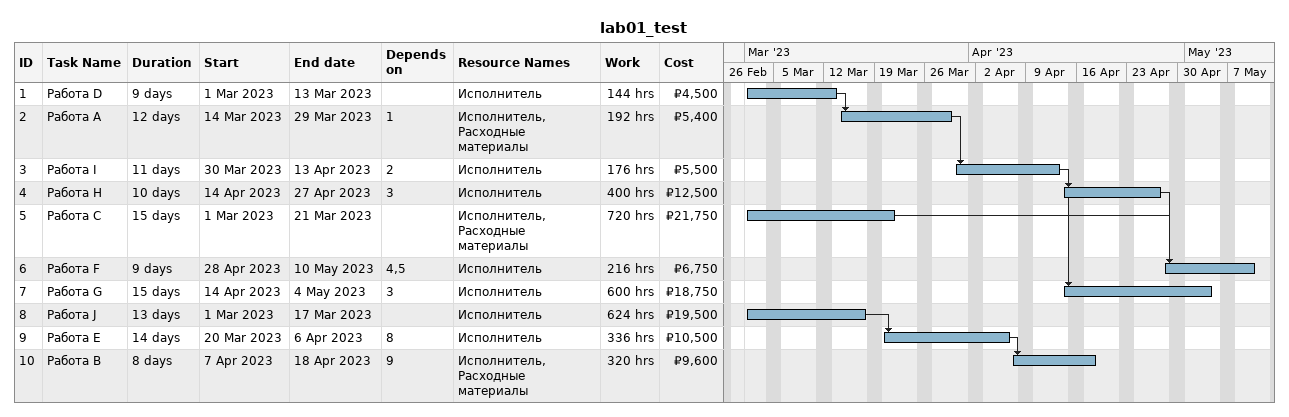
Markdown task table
lab01_test

| ID | Task | Duration | Start | Finish | Predecessors | Resources | Work (h) | Cost (₽) |
|---|---|---|---|---|---|---|---|---|
| 1 | Работа D | 9d | 2023-03-01 | 2023-03-13 |  | Исполнитель | 144 | 4500 |
| 2 | Работа A | 12d | 2023-03-14 | 2023-03-29 | 1 | Исполнитель, Расходные материалы | 192 | 5400 |
| 3 | Работа I | 11d | 2023-03-30 | 2023-04-13 | 2 | Исполнитель | 176 | 5500 |
| 4 | Работа H | 10d | 2023-04-14 | 2023-04-27 | 3 | Исполнитель | 400 | 12500 |
| 5 | Работа C | 15d | 2023-03-01 | 2023-03-21 |  | Исполнитель, Расходные материалы | 720 | 21750 |
| 6 | Работа F | 9d | 2023-04-28 | 2023-05-10 | 4, 5 | Исполнитель | 216 | 6750 |
| 7 | Работа G | 15d | 2023-04-14 | 2023-05-04 | 3 | Исполнитель | 600 | 18750 |
| 8 | Работа J | 13d | 2023-03-01 | 2023-03-17 |  | Исполнитель | 624 | 19500 |
| 9 | Работа E | 14d | 2023-03-20 | 2023-04-06 | 8 | Исполнитель | 336 | 10500 |
| 10 | Работа B | 8d | 2023-04-07 | 2023-04-18 | 9 | Исполнитель, Расходные материалы | 320 | 9600 |
